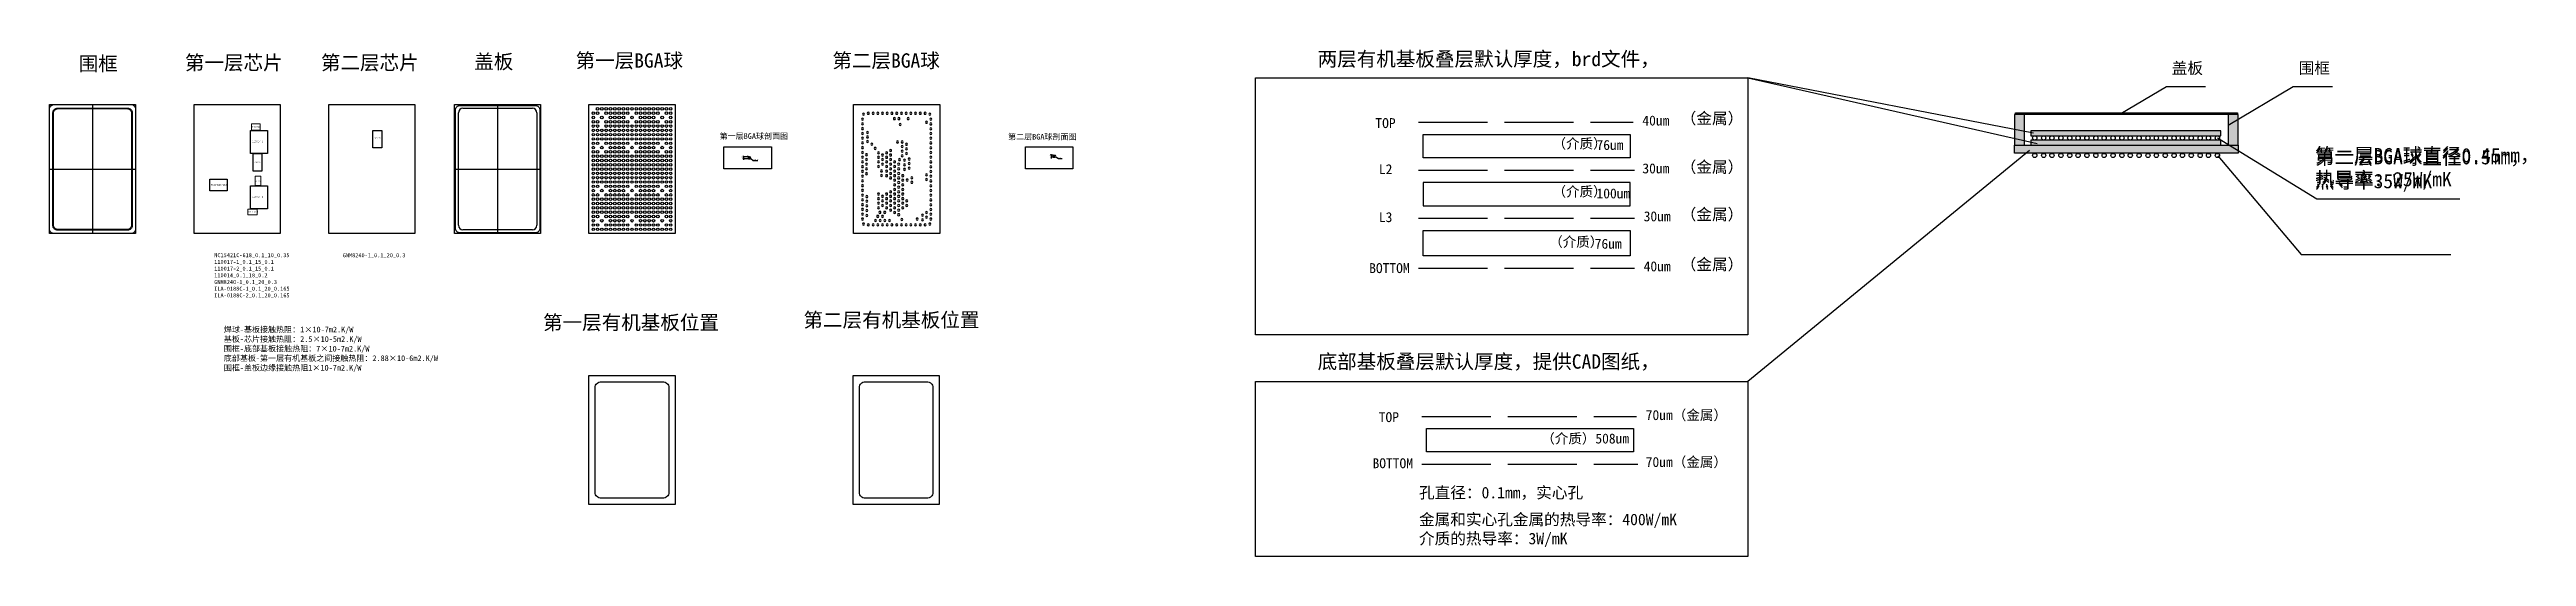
# Model space of a CAD drawing. Header units: millimetres. Extents: x -33 to 399, y -123 to -35.
import ezdxf

# ---------------------------------------------------------------- set-up
doc = ezdxf.new("R2010")
doc.units = ezdxf.units.MM
doc.linetypes.add('ACAD_ISO02W100', pattern=[15, 12, -3])
for name, color, linetype in [('ET_TOP', 2, 'Continuous'), ('text', 7, 'Continuous'), ('via', 7, 'Continuous'), ('电路片金属', 40, 'Continuous')]:
    doc.layers.add(name, color=color, linetype=linetype)
doc.layers.add('M1TXT', color=1, linetype='Continuous', true_color=0xff0000)
doc.layers.add('外形', color=7, linetype='Continuous', lineweight=50)
doc.layers.add('腔体', color=120, linetype='Continuous', lineweight=30)
doc.styles.get("Standard").update_dxf_attribs({"font": ''})
doc.styles.add('宋体0.2', font='', dxfattribs={"height": 0.2})
doc.styles.get('Standard').set_extended_font_data('SimSun')
doc.styles.get('宋体0.2').set_extended_font_data('SimSun')
doc.dimstyles.new('ztt1-1', dxfattribs={"dimtxt": 0.2, "dimasz": 0.1, "dimexe": 0.1, "dimexo": 0, "dimgap": 0.1, "dimtad": 1, "dimtoh": 1, "dimdsep": 46, "dimtxsty": '宋体0.2', "dimcen": 0.2, "dimclrd": 256, "dimclre": 256, "dimclrt": 256, "dimadec": 0, "dimazin": 0, "dimtm": 1e-09, "dimtfac": 0.714286, "dimtmove": 0, "dimatfit": 3, "dimfxl": 1, "dimtzin": 0, "dimlwd": -1, "dimlwe": -1, "dimarcsym": 0})

# ---------------------------------------------------------------- blocks, each defined once
blk = doc.blocks.new('*D25')
for p, q in [((88.73, -53.73), (88.66, -53.67)), ((88.81, -53.79), (89.16, -54.08)), ((89.64, -54.45), (89.24, -54.14)), ((90.43, -54.45), (89.64, -54.45))]:
    blk.add_line(p, q)
for points in [[(88.74, -53.72), (88.72, -53.75), (88.81, -53.79)], [(89.25, -54.12), (89.23, -54.15), (89.16, -54.08)]]:
    blk.add_solid(points)
at = {"layer": 'Defpoints', "color": 0}
for p in [(88.81, -53.79), (89.16, -54.08)]:
    blk.add_point(p, dxfattribs=at)
at = {"insert": (90.09, -54.25), "char_height": 0.2, "attachment_point": 5, "style": '宋体0.2'}
blk.add_mtext('∅0.45', dxfattribs=at)
blk = doc.blocks.new('*D26')
for p, q in [((88.99, -53.77), (87.82, -53.77)), ((88.99, -54.11), (87.82, -54.11)), ((87.92, -53.67), (87.92, -53.57)), ((87.92, -53.77), (87.92, -54.11)), ((87.92, -54.21), (87.92, -54.31))]:
    blk.add_line(p, q)
for points in [[(87.91, -53.67), (87.94, -53.67), (87.92, -53.77)], [(87.91, -54.21), (87.94, -54.21), (87.92, -54.11)]]:
    blk.add_solid(points)
at = {"layer": 'Defpoints', "color": 0}
for p in [(87.92, -54.11), (88.99, -53.77), (88.99, -54.11)]:
    blk.add_point(p, dxfattribs=at)
at = {"insert": (87.72, -53.94), "char_height": 0.2, "attachment_point": 5, "rotation": 90, "style": '宋体0.2'}
blk.add_mtext('0.34', dxfattribs=at)
blk = doc.blocks.new('*D27')
for p, q in [((141.98, -53.48), (141.53, -53.48)), ((141.98, -53.85), (141.53, -53.85)), ((141.63, -53.38), (141.63, -53.28)), ((141.63, -53.48), (141.63, -53.85)), ((141.63, -53.95), (141.63, -54.05))]:
    blk.add_line(p, q)
for points in [[(141.61, -53.38), (141.65, -53.38), (141.63, -53.48)], [(141.61, -53.95), (141.65, -53.95), (141.63, -53.85)]]:
    blk.add_solid(points)
at = {"layer": 'Defpoints', "color": 0}
for p in [(141.63, -53.85), (141.98, -53.48), (141.98, -53.85)]:
    blk.add_point(p, dxfattribs=at)
at = {"insert": (141.43, -53.66), "char_height": 0.2, "attachment_point": 5, "rotation": 90, "style": '宋体0.2'}
blk.add_mtext('0.37', dxfattribs=at)
blk = doc.blocks.new('*D28')
for p, q in [((141.85, -53.47), (141.77, -53.42)), ((141.93, -53.53), (142.35, -53.8)), ((142.9, -54.14), (142.44, -53.85)), ((143.55, -54.14), (142.9, -54.14))]:
    blk.add_line(p, q)
for points in [[(141.86, -53.46), (141.84, -53.49), (141.93, -53.53)], [(142.45, -53.84), (142.43, -53.86), (142.35, -53.8)]]:
    blk.add_solid(points)
at = {"layer": 'Defpoints', "color": 0}
for p in [(141.93, -53.53), (142.35, -53.8)]:
    blk.add_point(p, dxfattribs=at)
at = {"insert": (143.27, -53.94), "char_height": 0.2, "attachment_point": 5, "style": '宋体0.2'}
blk.add_mtext('∅0.5', dxfattribs=at)

msp = doc.modelspace()

# ---------------------------------------------------------------- hatches: boundary and pattern name
h = msp.add_hatch(color=2)
h.paths.add_polyline_path([(309.612, -51.71), (311.361, -51.71), (311.361, -46.398), (309.612, -46.398)])
h.paths.add_polyline_path([(346.879, -51.71), (348.628, -51.71), (348.628, -46.398), (346.879, -46.398)])
for color, points in [(2, [(348.484, -46.092), (309.768, -46.092), (309.768, -46.398), (348.484, -46.398)]), (0, [(309.612, -51.71), (309.612, -53.107), (348.628, -53.107), (348.628, -51.71), (346.879, -51.71)]), (3, [(312.466, -49.263), (312.466, -50.101), (345.588, -50.101), (345.588, -49.263)]), (3, [(312.466, -50.872), (312.466, -51.71), (345.588, -51.71), (345.588, -50.872)])]:
    msp.add_hatch(color=color).paths.add_polyline_path(points)

# ---------------------------------------------------------------- linework, layer by layer
for p, q in [((312.948, -49.665), (263.126, -39.993)), ((263.126, -39.993), (313.556, -51.449)), ((328.141, -46.24), (336.115, -41.528)), ((336.115, -41.528), (342.931, -41.528)), ((346.879, -48.242), (358.24, -41.528)), ((358.24, -41.528), (365.056, -41.528)), ((-25.586, -44.662), (-25.586, -67.162)), ((45.068, -44.662), (45.068, -67.162)), ((344.998, -50.481), (362.35, -61.067)), ((-33.086, -55.912), (-18.086, -55.912)), ((37.568, -55.912), (52.568, -55.912)), ((312.251, -52.69), (263.126, -92.957)), ((345.065, -53.58), (359.595, -70.806)), ((362.35, -61.067), (387.261, -61.067)), ((359.595, -70.806), (385.727, -70.806))]:
    msp.add_line(p, q)
at = {"lineweight": 30}
for p, q in [((88.841, -53.765), (89.136, -53.765)), ((88.841, -54.105), (89.136, -54.105)), ((141.976, -53.475), (142.312, -53.475)), ((141.976, -53.845), (142.312, -53.845))]:
    msp.add_line(p, q, dxfattribs=at)
at = {"color": 1, "lineweight": 0}
for p, q in [((3.786, -57.129), (2.796, -57.129)), ((2.796, -57.129), (2.796, -58.769)), ((2.796, -58.769), (3.786, -58.769)), ((3.786, -58.769), (3.786, -57.129)), ((3.143, -62.891), (1.503, -62.891)), ((1.503, -62.891), (1.503, -63.881)), ((1.503, -63.881), (3.143, -63.881)), ((3.143, -63.881), (3.143, -62.891))]:
    msp.add_line(p, q, dxfattribs=at)
for points in [[(177.24, -39.993), (263.126, -39.993), (263.126, -84.82), (177.24, -84.82)], [(309.612, -51.71), (311.361, -51.71), (311.361, -46.398), (309.612, -46.398)], [(309.768, -46.092), (348.484, -46.092), (348.484, -46.398), (309.768, -46.398)], [(346.879, -51.71), (348.628, -51.71), (348.628, -46.398), (346.879, -46.398)], [(309.612, -51.71), (348.628, -51.71), (348.628, -53.107), (309.612, -53.107)], [(312.466, -50.101), (345.588, -50.101), (345.588, -49.263), (312.466, -49.263)], [(312.466, -51.71), (345.588, -51.71), (345.588, -50.872), (312.466, -50.872)], [(84.519, -52.056), (92.804, -52.056), (92.804, -55.882), (84.519, -55.882)], [(137.123, -52.015), (145.408, -52.015), (145.408, -55.841), (137.123, -55.841)], [(177.24, -92.957), (263.126, -92.957), (263.126, -123.432), (177.24, -123.432)]]:
    msp.add_lwpolyline(points, close=True)
at = {"color": 2}
for points in [[(62.947, -92.985), (74.05, -92.985, -0.198935), (74.475, -93.16), (74.723, -93.409, -0.198926), (74.899, -93.833), (74.899, -112.436, -0.198921), (74.723, -112.86), (74.475, -113.109, -0.198921), (74.05, -113.285), (62.947, -113.285, -0.198926), (62.523, -113.109), (62.275, -112.86, -0.198935), (62.099, -112.436), (62.099, -93.833, -0.198935), (62.275, -93.409), (62.523, -93.16, -0.19894)], [(109.009, -92.985), (120.112, -92.985, -0.198935), (120.536, -93.16), (120.784, -93.409, -0.198926), (120.96, -93.833), (120.96, -112.436, -0.198921), (120.784, -112.86), (120.536, -113.109, -0.198921), (120.112, -113.285), (109.009, -113.285, -0.198926), (108.584, -113.109), (108.336, -112.86, -0.198935), (108.16, -112.436), (108.16, -93.833, -0.198935), (108.336, -93.409), (108.584, -93.16, -0.19894)]]:
    msp.add_lwpolyline(points, format="xyb", close=True, dxfattribs=at)
for centre in [(61.749, -46.162), (61.749, -46.162), (61.749, -46.912), (61.749, -46.912), (61.749, -47.662), (62.499, -45.412), (62.499, -45.412), (62.499, -46.162), (62.499, -46.162), (62.499, -47.662), (63.249, -45.412), (63.249, -46.912), (63.999, -45.412), (63.999, -45.412), (63.999, -46.162), (63.999, -46.162), (63.999, -47.662), (64.749, -45.412), (64.749, -45.412), (64.749, -46.162), (64.749, -46.162), (64.749, -46.912), (64.749, -46.912), (64.749, -47.662), (65.499, -45.412), (65.499, -45.412), (65.499, -46.162), (65.499, -46.162), (65.499, -46.912), (65.499, -46.912), (65.499, -47.662), (66.249, -45.412), (66.249, -45.412), (66.249, -46.162), (66.249, -46.162), (66.249, -46.912), (66.249, -46.912), (66.249, -47.662), (66.999, -45.412), (66.999, -45.412), (66.999, -46.162), (66.999, -46.162), (66.999, -46.912), (66.999, -46.912), (66.999, -47.662), (67.749, -45.412), (67.749, -45.412), (67.749, -46.162), (67.749, -46.162), (67.749, -47.662), (68.499, -45.412), (68.499, -46.912), (69.249, -45.412), (69.249, -46.162), (69.249, -47.662), (69.999, -45.412), (69.999, -46.162), (69.999, -46.912), (69.999, -46.912), (69.999, -47.662), (70.749, -45.412), (70.749, -46.162), (70.749, -46.912), (70.749, -46.912), (70.749, -47.662), (71.499, -45.412), (71.499, -46.162), (71.499, -46.912), (71.499, -46.912), (71.499, -47.662), (72.249, -45.412), (72.249, -46.162), (72.249, -46.162), (72.249, -46.912), (72.249, -46.912), (72.249, -47.662), (72.999, -45.412), (72.999, -46.162), (72.999, -46.162), (72.999, -47.662), (73.749, -45.412), (73.749, -46.912), (74.499, -45.412), (74.499, -46.162), (74.499, -46.162), (74.499, -47.662), (75.249, -45.412), (75.249, -46.162), (75.249, -46.162), (75.249, -46.912), (75.249, -46.912), (75.249, -47.662), (61.749, -48.412), (61.749, -49.162), (61.749, -49.912), (61.749, -50.662), (61.749, -51.412), (62.499, -48.412), (62.499, -49.162), (62.499, -49.912), (62.499, -50.662), (62.499, -51.412), (63.249, -49.162), (63.249, -49.912), (63.249, -50.662), (63.999, -48.412), (63.999, -49.162), (63.999, -49.912), (63.999, -50.662), (63.999, -51.412), (64.749, -48.412), (64.749, -49.162), (64.749, -49.912), (64.749, -50.662), (64.749, -51.412), (65.499, -48.412), (65.499, -49.162), (65.499, -49.912), (65.499, -50.662), (65.499, -51.412), (66.249, -48.412), (66.249, -49.162), (66.249, -49.912), (66.249, -50.662), (66.249, -51.412), (66.999, -48.412), (66.999, -49.162), (66.999, -49.912), (66.999, -50.662), (66.999, -51.412), (67.749, -48.412), (67.749, -49.162), (67.749, -49.912), (67.749, -50.662), (67.749, -51.412), (68.499, -48.412), (68.499, -49.162), (68.499, -49.912), (68.499, -50.662), (69.249, -48.412), (69.249, -49.162), (69.249, -49.912), (69.249, -50.662), (69.249, -51.412), (69.999, -48.412), (69.999, -49.162), (69.999, -49.912), (69.999, -50.662), (69.999, -51.412), (70.749, -48.412), (70.749, -49.162), (70.749, -49.912), (70.749, -50.662), (70.749, -51.412), (71.499, -48.412), (71.499, -49.162), (71.499, -49.912), (71.499, -50.662), (71.499, -51.412), (72.249, -48.412), (72.249, -49.162), (72.249, -49.912), (72.249, -50.662), (72.249, -51.412), (72.999, -48.412), (72.999, -49.162), (72.999, -49.912), (72.999, -50.662), (72.999, -51.412), (73.749, -48.412), (73.749, -49.162), (73.749, -49.912), (73.749, -50.662), (74.499, -48.412), (74.499, -49.162), (74.499, -49.912), (74.499, -50.662), (74.499, -51.412), (75.249, -48.412), (75.249, -49.162), (75.249, -49.912), (75.249, -50.662), (75.249, -51.412), (61.749, -52.162), (61.749, -52.912), (61.749, -53.662), (61.749, -54.412), (61.749, -55.162), (61.749, -55.912), (62.499, -52.912), (62.499, -53.662), (62.499, -54.412), (62.499, -55.162), (62.499, -55.912), (63.249, -52.162), (63.249, -53.662), (63.249, -54.412), (63.249, -55.162), (63.249, -55.912), (63.999, -52.912), (63.999, -53.662), (63.999, -54.412), (63.999, -55.162), (63.999, -55.912), (64.749, -52.162), (64.749, -52.912), (64.749, -53.662), (64.749, -54.412), (64.749, -55.162), (64.749, -55.912), (65.499, -52.162), (65.499, -52.912), (65.499, -53.662), (65.499, -54.412), (65.499, -55.162), (65.499, -55.912), (66.249, -52.162), (66.249, -52.912), (66.249, -53.662), (66.249, -54.412), (66.249, -55.162), (66.249, -55.912), (66.999, -52.162), (66.999, -52.912), (66.999, -53.662), (66.999, -54.412), (66.999, -55.162), (66.999, -55.912), (67.749, -52.912), (67.749, -53.662), (67.749, -54.412), (67.749, -55.162), (67.749, -55.912), (68.499, -52.162), (68.499, -53.662), (68.499, -54.412), (68.499, -55.162), (68.499, -55.912), (69.249, -52.912), (69.249, -53.662), (69.249, -54.412), (69.249, -55.162), (69.249, -55.912), (69.999, -52.162), (69.999, -52.912), (69.999, -53.662), (69.999, -54.412), (69.999, -55.162), (69.999, -55.912), (70.749, -52.162), (70.749, -52.912), (70.749, -53.662), (70.749, -54.412), (70.749, -55.162), (70.749, -55.912), (71.499, -52.162), (71.499, -52.912), (71.499, -53.662), (71.499, -54.412), (71.499, -55.162), (71.499, -55.912), (72.249, -52.162), (72.249, -52.912), (72.249, -53.662), (72.249, -54.412), (72.249, -55.162), (72.249, -55.912), (72.999, -52.912), (72.999, -53.662), (72.999, -54.412), (72.999, -55.162), (72.999, -55.912), (73.749, -52.162), (73.749, -53.662), (73.749, -54.412), (73.749, -55.162), (73.749, -55.912), (74.499, -52.912), (74.499, -53.662), (74.499, -54.412), (74.499, -55.162), (74.499, -55.912), (75.249, -52.162), (75.249, -52.912), (75.249, -53.662), (75.249, -54.412), (75.249, -55.162), (75.249, -55.912), (61.749, -56.662), (61.749, -57.412), (61.749, -58.162), (61.749, -58.162), (61.749, -58.912), (61.749, -58.912), (61.749, -59.662), (61.749, -59.662), (61.749, -60.412), (62.499, -56.662), (62.499, -57.412), (62.499, -58.162), (62.499, -58.162), (62.499, -58.912), (62.499, -58.912), (62.499, -60.412), (63.249, -56.662), (63.249, -57.412), (63.249, -58.162), (63.249, -58.162), (63.249, -59.662), (63.249, -59.662), (63.999, -56.662), (63.999, -57.412), (63.999, -58.162), (63.999, -58.162), (63.999, -58.912), (63.999, -58.912), (63.999, -60.412), (64.749, -56.662), (64.749, -57.412), (64.749, -58.162), (64.749, -58.162), (64.749, -58.912), (64.749, -58.912), (64.749, -59.662), (64.749, -59.662), (64.749, -60.412), (65.499, -56.662), (65.499, -57.412), (65.499, -58.162), (65.499, -58.162), (65.499, -58.912), (65.499, -58.912), (65.499, -59.662), (65.499, -59.662), (65.499, -60.412), (66.249, -56.662), (66.249, -57.412), (66.249, -58.162), (66.249, -58.162), (66.249, -58.912), (66.249, -58.912), (66.249, -59.662), (66.249, -59.662), (66.249, -60.412), (66.999, -56.662), (66.999, -57.412), (66.999, -58.162), (66.999, -58.162), (66.999, -58.912), (66.999, -58.912), (66.999, -59.662), (66.999, -59.662), (66.999, -60.412), (67.749, -56.662), (67.749, -57.412), (67.749, -58.162), (67.749, -58.162), (67.749, -58.912), (67.749, -58.912), (67.749, -60.412), (68.499, -56.662), (68.499, -57.412), (68.499, -58.162), (68.499, -59.662), (69.249, -56.662), (69.249, -57.412), (69.249, -58.162), (69.249, -58.912), (69.249, -60.412), (69.999, -56.662), (69.999, -57.412), (69.999, -58.162), (69.999, -58.912), (69.999, -59.662), (69.999, -59.662), (69.999, -60.412), (70.749, -56.662), (70.749, -57.412), (70.749, -58.162), (70.749, -58.912), (70.749, -59.662), (70.749, -59.662), (70.749, -60.412), (71.499, -56.662), (71.499, -57.412), (71.499, -58.162), (71.499, -58.912), (71.499, -59.662), (71.499, -59.662), (71.499, -60.412), (72.249, -56.662), (72.249, -57.412), (72.249, -58.162), (72.249, -58.912), (72.249, -58.912), (72.249, -59.662), (72.249, -59.662), (72.249, -60.412), (72.999, -56.662), (72.999, -57.412), (72.999, -58.162), (72.999, -58.912), (72.999, -58.912), (72.999, -60.412), (73.749, -56.662), (73.749, -57.412), (73.749, -58.162), (73.749, -59.662), (74.499, -56.662), (74.499, -57.412), (74.499, -58.162), (74.499, -58.912), (74.499, -58.912), (74.499, -60.412), (75.249, -56.662), (75.249, -57.412), (75.249, -58.162), (75.249, -58.912), (75.249, -58.912), (75.249, -59.662), (75.249, -59.662), (75.249, -60.412), (61.749, -61.162), (61.749, -61.912), (61.749, -62.662), (61.749, -63.412), (61.749, -64.162), (61.749, -64.912), (62.499, -61.162), (62.499, -61.912), (62.499, -62.662), (62.499, -63.412), (62.499, -64.162), (63.249, -61.162), (63.249, -61.912), (63.249, -62.662), (63.249, -63.412), (63.249, -64.912), (63.999, -61.162), (63.999, -61.912), (63.999, -62.662), (63.999, -63.412), (63.999, -64.162), (64.749, -61.162), (64.749, -61.912), (64.749, -62.662), (64.749, -63.412), (64.749, -64.162), (64.749, -64.912), (65.499, -61.162), (65.499, -61.912), (65.499, -62.662), (65.499, -63.412), (65.499, -64.162), (65.499, -64.912), (66.249, -61.162), (66.249, -61.912), (66.249, -62.662), (66.249, -63.412), (66.249, -64.162), (66.249, -64.912), (66.999, -61.162), (66.999, -61.912), (66.999, -62.662), (66.999, -63.412), (66.999, -64.162), (66.999, -64.912), (67.749, -61.162), (67.749, -61.912), (67.749, -62.662), (67.749, -63.412), (67.749, -64.162), (68.499, -61.162), (68.499, -61.912), (68.499, -62.662), (68.499, -63.412), (68.499, -64.912), (69.249, -61.162), (69.249, -61.912), (69.249, -62.662), (69.249, -63.412), (69.249, -64.162), (69.999, -61.162), (69.999, -61.912), (69.999, -62.662), (69.999, -63.412), (69.999, -64.162), (69.999, -64.912), (70.749, -61.162), (70.749, -61.912), (70.749, -62.662), (70.749, -63.412), (70.749, -64.162), (70.749, -64.912), (71.499, -61.162), (71.499, -61.912), (71.499, -62.662), (71.499, -63.412), (71.499, -64.162), (71.499, -64.912), (72.249, -61.162), (72.249, -61.912), (72.249, -62.662), (72.249, -63.412), (72.249, -64.162), (72.249, -64.912), (72.999, -61.162), (72.999, -61.912), (72.999, -62.662), (72.999, -63.412), (72.999, -64.162), (73.749, -61.162), (73.749, -61.912), (73.749, -62.662), (73.749, -63.412), (73.749, -64.912), (74.499, -61.162), (74.499, -61.912), (74.499, -62.662), (74.499, -63.412), (74.499, -64.162), (75.249, -61.162), (75.249, -61.912), (75.249, -62.662), (75.249, -63.412), (75.249, -64.162), (75.249, -64.912), (61.749, -65.662), (61.749, -66.412), (62.499, -65.662), (62.499, -66.412), (63.249, -66.412), (63.999, -65.662), (63.999, -66.412), (64.749, -65.662), (64.749, -66.412), (65.499, -65.662), (65.499, -66.412), (66.249, -65.662), (66.249, -66.412), (66.999, -65.662), (66.999, -66.412), (67.749, -65.662), (67.749, -66.412), (68.499, -66.412), (69.249, -65.662), (69.249, -66.412), (69.999, -65.662), (69.999, -66.412), (70.749, -65.662), (70.749, -66.412), (71.499, -65.662), (71.499, -66.412), (72.249, -65.662), (72.249, -66.412), (72.999, -65.662), (72.999, -66.412), (73.749, -66.412), (74.499, -65.662), (74.499, -66.412), (75.249, -65.662), (75.249, -66.412)]:
    msp.add_circle(centre, 0.225, dxfattribs=at)
for centre in [(313.151, -50.481), (314.702, -50.481), (316.15, -50.481), (317.701, -50.481), (317.701, -50.481), (319.251, -50.481), (320.7, -50.481), (322.25, -50.481), (322.25, -50.481), (323.801, -50.481), (325.249, -50.481), (326.8, -50.481), (326.8, -50.481), (328.35, -50.481), (329.799, -50.481), (331.349, -50.481), (331.349, -50.481), (332.9, -50.481), (334.348, -50.481), (335.899, -50.481), (335.899, -50.481), (337.449, -50.481), (338.898, -50.481), (340.448, -50.481), (340.448, -50.481), (341.998, -50.481), (343.447, -50.481), (344.998, -50.481), (313.151, -53.537), (314.702, -53.537), (316.15, -53.537), (317.701, -53.537), (317.701, -53.537), (319.251, -53.537), (320.7, -53.537), (322.25, -53.537), (322.25, -53.537), (323.801, -53.537), (325.249, -53.537), (326.8, -53.537), (326.8, -53.537), (328.35, -53.537), (329.799, -53.537), (331.349, -53.537), (331.349, -53.537), (332.9, -53.537), (334.348, -53.537), (335.899, -53.537), (335.899, -53.537), (337.449, -53.537), (338.898, -53.537), (340.448, -53.537), (340.448, -53.537), (341.998, -53.537), (343.447, -53.537), (344.998, -53.537)]:
    msp.add_circle(centre, 0.373)
at = {"lineweight": 30}
for centre, radius, start, end in [((88.989, -53.935), 0.225, 130.92606, 229.07394), ((88.989, -53.935), 0.225, 310.92606, 49.07394), ((142.144, -53.66), 0.25, 132.26858, 227.73142), ((142.144, -53.66), 0.25, 312.26858, 47.73142)]:
    msp.add_arc(centre, radius, start, end, dxfattribs=at)
at = {"layer": 'ET_TOP', "color": 2}
for points in [[(108.689, -47.39, 1), (108.689, -47.04, 1)], [(108.883, -46.516, 1), (108.883, -46.166, 1)], [(109.715, -46.362, 1), (109.715, -46.012, 1)], [(110.549, -46.362, 1), (110.549, -46.012, 1)], [(111.372, -46.362, 1), (111.372, -46.012, 1)], [(112.195, -46.362, 1), (112.195, -46.012, 1)], [(113.018, -46.362, 1), (113.018, -46.012, 1)], [(113.841, -46.362, 1), (113.841, -46.012, 1)], [(114.258, -47.287, 1), (114.258, -46.937, 1)], [(114.664, -46.362, 1), (114.664, -46.012, 1)], [(115.058, -47.287, 1), (115.058, -46.937, 1)], [(115.487, -46.362, 1), (115.487, -46.012, 1)], [(116.31, -46.362, 1), (116.31, -46.012, 1)], [(116.658, -47.287, 1), (116.658, -46.937, 1)], [(117.133, -46.362, 1), (117.133, -46.012, 1)], [(117.956, -46.362, 1), (117.956, -46.012, 1)], [(118.779, -46.362, 1), (118.779, -46.012, 1)], [(119.602, -46.362, 1), (119.602, -46.012, 1)], [(120.433, -46.516, 1), (120.433, -46.166, 1)], [(120.628, -47.39, 1), (120.628, -47.04, 1)], [(108.689, -48.21, 1), (108.689, -47.86, 1)], [(108.689, -49.03, 1), (108.689, -48.68, 1)], [(108.689, -49.858, 1), (108.689, -49.508, 1)], [(108.689, -50.686, 1), (108.689, -50.336, 1)], [(108.689, -51.514, 1), (108.689, -51.164, 1)], [(109.552, -49.687, 1), (109.552, -49.337, 1)], [(109.552, -50.487, 1), (109.552, -50.137, 1)], [(109.552, -51.287, 1), (109.552, -50.937, 1)], [(110.333, -51.727, 1), (110.333, -51.377, 1)], [(114.815, -51.361, 1), (114.815, -51.011, 1)], [(115.289, -48.315, 1), (115.289, -47.965, 1)], [(115.615, -51.361, 1), (115.615, -51.011, 1)], [(115.615, -52.161, 1), (115.615, -51.811, 1)], [(116.365, -51.761, 1), (116.365, -51.411, 1)], [(119.849, -47.926, 1), (119.849, -47.576, 1)], [(120.628, -48.218, 1), (120.628, -47.868, 1)], [(120.628, -49.046, 1), (120.628, -48.696, 1)], [(120.628, -49.874, 1), (120.628, -49.524, 1)], [(120.628, -50.702, 1), (120.628, -50.352, 1)], [(120.628, -51.53, 1), (120.628, -51.18, 1)], [(108.689, -52.342, 1), (108.689, -51.992, 1)], [(108.689, -53.17, 1), (108.689, -52.82, 1)], [(108.689, -53.998, 1), (108.689, -53.648, 1)], [(108.689, -54.826, 1), (108.689, -54.476, 1)], [(108.689, -55.654, 1), (108.689, -55.304, 1)], [(108.689, -56.482, 1), (108.689, -56.132, 1)], [(109.389, -53.57, 1), (109.389, -53.22, 1)], [(109.389, -54.398, 1), (109.389, -54.048, 1)], [(109.389, -55.226, 1), (109.389, -54.876, 1)], [(109.389, -56.054, 1), (109.389, -55.704, 1)], [(110.904, -52.469, 1), (110.904, -52.119, 1)], [(111.507, -53.233, 1), (111.507, -52.883, 1)], [(111.507, -54.033, 1), (111.507, -53.683, 1)], [(111.507, -54.833, 1), (111.507, -54.483, 1)], [(111.507, -55.633, 1), (111.507, -55.283, 1)], [(112.03, -56.414, 1), (112.03, -56.064, 1)], [(112.207, -53.633, 1), (112.207, -53.283, 1)], [(112.207, -54.433, 1), (112.207, -54.083, 1)], [(112.207, -55.233, 1), (112.207, -54.883, 1)], [(112.907, -53.233, 1), (112.907, -52.883, 1)], [(112.907, -54.033, 1), (112.907, -53.683, 1)], [(112.907, -54.833, 1), (112.907, -54.483, 1)], [(112.907, -55.633, 1), (112.907, -55.283, 1)], [(112.907, -56.433, 1), (112.907, -56.083, 1)], [(113.607, -52.833, 1), (113.607, -52.483, 1)], [(113.607, -53.633, 1), (113.607, -53.283, 1)], [(113.607, -54.433, 1), (113.607, -54.083, 1)], [(113.607, -55.233, 1), (113.607, -54.883, 1)], [(113.607, -56.033, 1), (113.607, -55.683, 1)], [(114.307, -54.833, 1), (114.307, -54.483, 1)], [(114.307, -55.633, 1), (114.307, -55.283, 1)], [(114.307, -56.433, 1), (114.307, -56.083, 1)], [(115.007, -55.233, 1), (115.007, -54.883, 1)], [(115.007, -56.033, 1), (115.007, -55.683, 1)], [(115.157, -54.44, 1), (115.157, -54.09, 1)], [(115.615, -52.961, 1), (115.615, -52.611, 1)], [(115.615, -53.761, 1), (115.615, -53.411, 1)], [(116.026, -54.529, 1), (116.026, -54.179, 1)], [(116.026, -55.329, 1), (116.026, -54.979, 1)], [(116.026, -56.129, 1), (116.026, -55.779, 1)], [(116.365, -52.561, 1), (116.365, -52.211, 1)], [(116.365, -53.361, 1), (116.365, -53.011, 1)], [(116.826, -54.329, 1), (116.826, -53.979, 1)], [(116.826, -55.129, 1), (116.826, -54.779, 1)], [(116.826, -55.929, 1), (116.826, -55.579, 1)], [(120.628, -52.358, 1), (120.628, -52.008, 1)], [(120.628, -53.186, 1), (120.628, -52.836, 1)], [(120.628, -54.014, 1), (120.628, -53.664, 1)], [(120.628, -54.842, 1), (120.628, -54.492, 1)], [(120.628, -55.67, 1), (120.628, -55.32, 1)], [(120.628, -56.498, 1), (120.628, -56.148, 1)], [(108.689, -57.31, 1), (108.689, -56.96, 1)], [(108.689, -58.138, 1), (108.689, -57.788, 1)], [(108.689, -58.966, 1), (108.689, -58.616, 1)], [(108.689, -59.794, 1), (108.689, -59.444, 1)], [(108.689, -60.622, 1), (108.689, -60.272, 1)], [(109.389, -56.882, 1), (109.389, -56.532, 1)], [(111.507, -60.433, 1), (111.507, -60.083, 1)], [(112.03, -57.214, 1), (112.03, -56.864, 1)], [(112.907, -57.233, 1), (112.907, -56.883, 1)], [(112.907, -60.433, 1), (112.907, -60.083, 1)], [(113.607, -56.833, 1), (113.607, -56.483, 1)], [(113.607, -57.633, 1), (113.607, -57.283, 1)], [(113.607, -60.033, 1), (113.607, -59.683, 1)], [(114.307, -57.233, 1), (114.307, -56.883, 1)], [(114.307, -58.033, 1), (114.307, -57.683, 1)], [(114.307, -58.833, 1), (114.307, -58.483, 1)], [(114.307, -59.633, 1), (114.307, -59.283, 1)], [(114.307, -60.433, 1), (114.307, -60.083, 1)], [(115.007, -56.833, 1), (115.007, -56.483, 1)], [(115.007, -57.633, 1), (115.007, -57.283, 1)], [(115.007, -58.433, 1), (115.007, -58.083, 1)], [(115.007, -59.233, 1), (115.007, -58.883, 1)], [(115.007, -60.033, 1), (115.007, -59.683, 1)], [(115.707, -57.233, 1), (115.707, -56.883, 1)], [(115.707, -58.033, 1), (115.707, -57.683, 1)], [(115.707, -58.833, 1), (115.707, -58.483, 1)], [(115.707, -59.633, 1), (115.707, -59.283, 1)], [(115.707, -60.433, 1), (115.707, -60.083, 1)], [(116.503, -57.99, 1), (116.503, -57.64, 1)], [(117.303, -57.59, 1), (117.303, -57.24, 1)], [(117.303, -58.39, 1), (117.303, -58.04, 1)], [(119.858, -57.085, 1), (119.858, -56.735, 1)], [(119.858, -57.885, 1), (119.858, -57.535, 1)], [(120.628, -57.326, 1), (120.628, -56.976, 1)], [(120.628, -58.154, 1), (120.628, -57.804, 1)], [(120.628, -58.982, 1), (120.628, -58.632, 1)], [(120.628, -59.81, 1), (120.628, -59.46, 1)], [(120.628, -60.638, 1), (120.628, -60.288, 1)], [(108.689, -61.45, 1), (108.689, -61.1, 1)], [(108.689, -62.278, 1), (108.689, -61.928, 1)], [(108.689, -63.106, 1), (108.689, -62.756, 1)], [(108.689, -63.934, 1), (108.689, -63.584, 1)], [(108.689, -64.785, 1), (108.689, -64.435, 1)], [(109.458, -60.887, 1), (109.458, -60.537, 1)], [(109.458, -61.687, 1), (109.458, -61.337, 1)], [(109.458, -62.487, 1), (109.458, -62.137, 1)], [(109.458, -63.318, 1), (109.458, -62.968, 1)], [(109.458, -64.159, 1), (109.458, -63.809, 1)], [(110.949, -65.041, 1), (110.949, -64.691, 1)], [(111.349, -64.323, 1), (111.349, -63.973, 1)], [(111.507, -61.233, 1), (111.507, -60.883, 1)], [(111.507, -62.033, 1), (111.507, -61.683, 1)], [(111.507, -62.833, 1), (111.507, -62.483, 1)], [(111.749, -63.623, 1), (111.749, -63.273, 1)], [(111.772, -65.041, 1), (111.772, -64.691, 1)], [(112.172, -64.323, 1), (112.172, -63.973, 1)], [(112.207, -60.833, 1), (112.207, -60.483, 1)], [(112.207, -61.633, 1), (112.207, -61.283, 1)], [(112.207, -62.433, 1), (112.207, -62.083, 1)], [(112.572, -63.623, 1), (112.572, -63.273, 1)], [(112.595, -65.041, 1), (112.595, -64.691, 1)], [(112.907, -61.233, 1), (112.907, -60.883, 1)], [(112.907, -62.033, 1), (112.907, -61.683, 1)], [(112.907, -62.833, 1), (112.907, -62.483, 1)], [(113.418, -65.041, 1), (113.418, -64.691, 1)], [(113.607, -60.833, 1), (113.607, -60.483, 1)], [(113.607, -61.633, 1), (113.607, -61.283, 1)], [(113.607, -62.433, 1), (113.607, -62.083, 1)], [(113.607, -63.233, 1), (113.607, -62.883, 1)], [(114.307, -61.233, 1), (114.307, -60.883, 1)], [(114.307, -62.033, 1), (114.307, -61.683, 1)], [(114.307, -62.833, 1), (114.307, -62.483, 1)], [(114.307, -63.633, 1), (114.307, -63.283, 1)], [(115.007, -60.833, 1), (115.007, -60.483, 1)], [(115.007, -61.633, 1), (115.007, -61.283, 1)], [(115.007, -62.433, 1), (115.007, -62.083, 1)], [(115.007, -63.233, 1), (115.007, -62.883, 1)], [(115.007, -64.033, 1), (115.007, -63.683, 1)], [(115.579, -64.879, 1), (115.579, -64.529, 1)], [(115.707, -61.233, 1), (115.707, -60.883, 1)], [(115.707, -62.033, 1), (115.707, -61.683, 1)], [(115.707, -62.833, 1), (115.707, -62.483, 1)], [(116.407, -61.633, 1), (116.407, -61.283, 1)], [(116.407, -62.433, 1), (116.407, -62.083, 1)], [(118.228, -64.785, 1), (118.228, -64.435, 1)], [(119.148, -64.098, 1), (119.148, -63.748, 1)], [(119.148, -64.933, 1), (119.148, -64.583, 1)], [(119.876, -63.631, 1), (119.876, -63.281, 1)], [(119.876, -64.466, 1), (119.876, -64.116, 1)], [(120.628, -61.466, 1), (120.628, -61.116, 1)], [(120.628, -62.294, 1), (120.628, -61.944, 1)], [(120.628, -63.122, 1), (120.628, -62.772, 1)], [(120.628, -63.95, 1), (120.628, -63.6, 1)], [(120.628, -64.785, 1), (120.628, -64.435, 1)], [(108.883, -65.659, 1), (108.883, -65.309, 1)], [(109.715, -65.812, 1), (109.715, -65.462, 1)], [(110.549, -65.812, 1), (110.549, -65.462, 1)], [(111.372, -65.812, 1), (111.372, -65.462, 1)], [(112.195, -65.812, 1), (112.195, -65.462, 1)], [(113.018, -65.812, 1), (113.018, -65.462, 1)], [(113.841, -65.812, 1), (113.841, -65.462, 1)], [(114.664, -65.812, 1), (114.664, -65.462, 1)], [(115.487, -65.812, 1), (115.487, -65.462, 1)], [(116.31, -65.812, 1), (116.31, -65.462, 1)], [(117.133, -65.812, 1), (117.133, -65.462, 1)], [(117.956, -65.812, 1), (117.956, -65.462, 1)], [(118.779, -65.812, 1), (118.779, -65.462, 1)], [(119.602, -65.812, 1), (119.602, -65.462, 1)], [(120.433, -65.659, 1), (120.433, -65.309, 1)]]:
    msp.add_lwpolyline(points, format="xyb", close=True, dxfattribs=at)
at = {"layer": 'M1TXT', "color": 1}
for p, q in [((1.943, -49.183), (4.943, -49.183)), ((1.943, -53.183), (1.943, -49.183)), ((4.943, -49.183), (4.943, -53.183)), ((4.943, -53.183), (1.943, -53.183)), ((1.943, -58.818), (4.943, -58.818)), ((1.943, -62.818), (1.943, -58.818)), ((4.943, -58.818), (4.943, -62.818)), ((4.943, -62.818), (1.943, -62.818))]:
    msp.add_line(p, q, dxfattribs=at)
at = {"layer": 'text', "color": 0, "linetype": 'ACAD_ISO02W100'}
for p, q in [((205.674, -47.753), (243.118, -47.753)), ((205.674, -47.753), (243.118, -47.753)), ((205.674, -56.095), (243.343, -56.095)), ((205.674, -56.095), (243.343, -56.095)), ((205.674, -64.451), (243.343, -64.451)), ((205.674, -64.451), (243.343, -64.451)), ((205.674, -73.17), (243.343, -73.17)), ((205.674, -73.17), (243.343, -73.17)), ((206.258, -99.013), (243.702, -99.013)), ((206.258, -99.013), (243.702, -99.013)), ((206.258, -107.354), (243.928, -107.354)), ((206.258, -107.354), (243.928, -107.354))]:
    msp.add_line(p, q, dxfattribs=at)
at = {"layer": 'text', "color": 0}
for points in [[(206.455, -49.894), (242.558, -49.894), (242.568, -53.933), (206.455, -53.938)], [(206.455, -49.894), (242.558, -49.894), (242.568, -53.933), (206.455, -53.938)], [(206.455, -62.295), (242.558, -62.295), (242.568, -58.257), (206.455, -58.251)], [(206.455, -62.295), (242.558, -62.295), (242.568, -58.257), (206.455, -58.251)], [(206.455, -66.593), (242.558, -66.593), (242.568, -71.008), (206.455, -71.014)], [(206.455, -66.593), (242.558, -66.593), (242.568, -71.008), (206.455, -71.014)], [(207.039, -101.154), (243.142, -101.154), (243.152, -105.192), (207.039, -105.198)], [(207.039, -101.154), (243.142, -101.154), (243.152, -105.192), (207.039, -105.198)]]:
    msp.add_lwpolyline(points, close=True, dxfattribs=at)
at = {"layer": 'via', "color": 1}
for p, q in [((2.411, -56.26), (2.411, -53.21)), ((2.411, -53.21), (3.961, -53.21)), ((3.961, -53.21), (3.961, -56.26)), ((3.961, -56.26), (2.411, -56.26))]:
    msp.add_line(p, q, dxfattribs=at)
at = {"layer": 'via', "color": 1, "lineweight": 30}
for p, q in [((-5.131, -59.708), (-5.131, -57.658)), ((-5.131, -57.658), (-2.081, -57.658)), ((-2.081, -59.708), (-5.131, -59.708)), ((-2.081, -57.658), (-2.081, -59.708))]:
    msp.add_line(p, q, dxfattribs=at)
at = {"layer": 'via', "color": 1}
msp.add_lwpolyline([(24.874, -49.167), (24.874, -52.217), (23.324, -52.217), (23.324, -49.167)], close=True, dxfattribs=at)
at = {"layer": '外形', "color": 1, "lineweight": 0}
for p, q in [((3.663, -48.029), (2.163, -48.029)), ((2.163, -48.029), (2.163, -49.129)), ((2.163, -49.129), (3.663, -49.129)), ((3.663, -49.129), (3.663, -48.029))]:
    msp.add_line(p, q, dxfattribs=at)
at = {"layer": '电路片金属', "color": 2}
msp.add_circle((63.249, -59.662), 0.225, dxfattribs=at)
at = {"layer": '腔体', "color": 5}
for p, q in [((38.218, -65.712), (38.218, -46.112)), ((39.018, -45.312), (51.118, -45.312)), ((51.918, -46.112), (51.918, -65.712)), ((51.118, -66.512), (39.018, -66.512))]:
    msp.add_line(p, q, dxfattribs=at)
at = {"layer": '腔体', "color": 7}
for points in [[(-33.086, -67.162), (-33.086, -44.662), (-18.086, -44.662), (-18.086, -67.162)], [(-7.839, -67.162), (-7.839, -44.662), (7.161, -44.662), (7.161, -67.162)], [(15.648, -67.162), (15.648, -44.662), (30.648, -44.662), (30.648, -67.162)], [(37.568, -67.162), (37.568, -44.662), (52.568, -44.662), (52.568, -67.162)], [(60.999, -67.162), (60.999, -44.662), (75.999, -44.662), (75.999, -67.162)], [(107.158, -67.162), (107.158, -44.662), (122.158, -44.662), (122.158, -67.162)], [(60.999, -114.385), (60.999, -91.885), (75.999, -91.885), (75.999, -114.385)], [(107.06, -114.385), (107.06, -91.885), (122.06, -91.885), (122.06, -114.385)]]:
    msp.add_lwpolyline(points, close=True, dxfattribs=at)
at = {"layer": '腔体', "color": 3}
for points in [[(-18.886, -67.162), (-32.286, -67.162, -0.4142136), (-33.086, -66.362), (-33.086, -45.462, -0.4142136), (-32.286, -44.662), (-18.886, -44.662, -0.4142136), (-18.086, -45.462), (-18.086, -66.362, -0.4142136)], [(-19.486, -66.562), (-31.686, -66.562, -0.4142136), (-32.486, -65.762), (-32.486, -46.062, -0.4142136), (-31.686, -45.262), (-19.486, -45.262, -0.4142136), (-18.686, -46.062), (-18.686, -65.762, -0.4142136)], [(-19.586, -66.462), (-31.586, -66.462, -0.4142136), (-32.386, -65.662), (-32.386, -46.162, -0.4142136), (-31.586, -45.362), (-19.586, -45.362, -0.4142136), (-18.786, -46.162), (-18.786, -65.662, -0.4142136)]]:
    msp.add_lwpolyline(points, format="xyb", close=True, dxfattribs=at)
at = {"layer": '腔体', "color": 5}
msp.add_lwpolyline([(51.618, -67.012), (38.518, -67.012, -0.4142136), (37.718, -66.212), (37.718, -45.612, -0.4142136), (38.518, -44.812), (51.618, -44.812, -0.4142136), (52.418, -45.612), (52.418, -66.212, -0.4142136)], format="xyb", close=True, dxfattribs=at)
for centre, start, end in [((39.018, -46.112), 90, 180), ((51.118, -46.112), 0, 90), ((39.018, -65.712), 180, 270), ((51.118, -65.712), 270, 0)]:
    msp.add_arc(centre, 0.8, start, end, dxfattribs=at)

# ---------------------------------------------------------------- texts
at = {"attachment_point": 1}
for s, width, insert, char_height in [('围框', 9.08678, (-28.013, -36.29), 2.5), ('第一层芯片', 22.25643, (-9.481, -36.1), 2.5), ('第二层芯片', 22.25643, (14.245, -36.1), 2.5), ('盖板', 9.08678, (40.984, -35.925), 2.5), ('第一层BGA球', 21.60485, (58.657, -35.727), 2.5), ('第二层BGA球', 21.60485, (103.441, -35.727), 2.5), ('两层有机基板叠层默认厚度，brd文件，', 68.21417, (188.075, -35.46), 2.5), ('（金属）', 11.84288, (251.398, -46.052), 2), ('第一层BGA球剖面图', 27.86287, (83.78, -49.654), 1), ('第二层BGA球剖面图', 27.86287, (134.087, -49.763), 1), ('（金属）', 11.84288, (251.398, -54.537), 2), ('第一层BGA球直径0.45mm，\\P热导率：25W/mK', 38.2403, (362.013, -52.238), 2.5), ('第二层BGA球直径0.5mm，\\P热导率35W/mK', 50.90102, (362.013, -52.58), 2.5), ('（金属）', 11.84288, (251.398, -62.794), 2), ('（金属）', 11.84288, (251.398, -71.508), 2), ('第一层有机基板位置', 34.21088, (52.979, -81.39), 2.5), ('第二层有机基板位置', 34.21088, (98.403, -80.949), 2.5), ('底部基板叠层默认厚度，提供CAD图纸，', 68.21417, (188.075, -88.203), 2.5), ('孔直径：0.1mm，实心孔', 55.93462, (205.753, -111.303), 2), ('金属和实心孔金属的热导率：400W/mK\\P介质的热导率：3W/mK', 74.16348, (205.753, -115.983), 2)]:
    msp.add_mtext_dynamic_manual_height_columns(s, width=width, gutter_width=12.5, heights=[0], dxfattribs=dict(at, insert=insert, char_height=char_height))
at = {"char_height": 2, "attachment_point": 1, "style": '宋体0.2'}
for s, insert in [('盖板', (337.029, -37.308)), ('围框', (359.178, -37.308))]:
    msp.add_mtext_dynamic_manual_height_columns(s, width=10.66706, gutter_width=1, heights=[0], dxfattribs=dict(at, insert=insert))
at = {"color": 1, "attachment_point": 1}
for s, width, heights, insert, char_height in [('110014', 2.59085, [0], (2.228, -48.402), 0.3), ('110017-2', 2.59085, [0], (2.273, -50.942), 0.3), ('GNM8240-2', 2.59085, [0], (23.572, -50.369), 0.2), ('GNM8240-1', 2.59085, [0], (2.576, -54.61), 0.2), ('NC15421C-618', 2.59085, [0], (-4.966, -58.483), 0.3), ('ILA-0188C-2', 2.59085, [0.2], (2.833, -57.899), 0.12), ('ILA-0188C-1', 2.59085, [0.2], (1.593, -63.263), 0.2), ('110017-1', 2.59085, [0], (2.273, -60.578), 0.3), ('NC15421C-618_0.1_10_0.35\\P110017-1_0.1_15_0.1\\P110017-2_0.1_15_0.1\\P110014_0.1_18_0.2\\PGNM8240-1_0.1_20_0.3\\PILA-0188C-1_0.1_20_0.165\\PILA-0188C-2_0.1_20_0.165', 1.28831, [0], (-4.367, -70.565), 0.7)]:
    msp.add_mtext_dynamic_manual_height_columns(s, width=width, gutter_width=12.5, heights=heights, dxfattribs=dict(at, insert=insert, char_height=char_height))
at = {"char_height": 1.728, "width": 11.24358, "attachment_point": 1}
for insert in [(229.046, -50.595), (229.045, -58.957), (228.469, -67.725)]:
    msp.add_mtext('（介质）', dxfattribs=dict(at, insert=insert))
at = {"color": 1, "insert": (18.043, -70.58), "char_height": 0.7, "width": 10.35942, "attachment_point": 1, "style": '宋体0.2'}
msp.add_mtext('GNM8240-1_0.1_20_0.3\\P', dxfattribs=at)
at = {"color": 2, "insert": (-2.69, -83.374), "char_height": 1, "attachment_point": 1}
msp.add_mtext_dynamic_manual_height_columns('焊球-基板接触热阻：1×10-7m2.K/W\\P基板-芯片接触热阻：2.5×10-5m2.K/W\\P围框-底部基板接触热阻：7×10-7m2.K/W\\P底部基板-第一层有机基板之间接触热阻：2.88×10-6m2.K/W\\P围框-盖板边缘接触热阻1×10-7m2.K/W', width=61.15592, gutter_width=12.5, heights=[0], dxfattribs=at)
at = {"layer": 'text', "color": 0, "char_height": 1.728, "attachment_point": 1}
for s, insert, width in [('TOP', (198.155, -47.027), 3.57839), ('TOP', (198.155, -47.027), 3.57839), ('\\A1;{\\H1.0035x;40um}', (244.711, -46.577), 10.94269), ('76um', (236.717, -50.831), 7.88986), ('L2', (198.761, -55.063), 3.57839), ('\\A1;{\\H1.0035x;30um}', (244.711, -54.918), 10.94269), ('100um', (236.717, -59.288), 7.88986), ('L3', (198.761, -63.419), 3.57839), ('\\A1;{\\H1.0035x;30um}', (244.937, -63.275), 10.94269), ('76um', (236.405, -68.063), 7.88986), ('BOTTOM', (197.072, -72.308), 3.57839), ('BOTTOM', (197.072, -72.308), 3.57839), ('\\A1;{\\H1.0035x;40um}', (244.937, -71.994), 10.94269), ('TOP', (198.739, -98.287), 3.57839), ('TOP', (198.739, -98.287), 3.57839), ('\\A1;{\\H1.0035x;70um（金属）}', (245.296, -97.918), 19.26131), ('（介质）508um', (227.089, -102.012), 17.91552), ('BOTTOM', (197.656, -106.326), 3.57839), ('\\A1;{\\H1.0035x;70um（金属）}', (245.296, -106.103), 15.16633)]:
    msp.add_mtext(s, dxfattribs=dict(at, insert=insert, width=width))

# ---------------------------------------------------------------- dimensions: what is measured, and where the dimension line sits
for base, p1, p2, picture, middle in [((87.924, -54.105), (88.989, -53.765), (88.989, -54.105), '*D26', (87.924, -53.935)), ((141.629, -53.845), (141.976, -53.475), (141.976, -53.845), '*D27', (141.629, -53.66))]:
    dim = msp.add_linear_dim(base=base, p1=p1, p2=p2, angle=90, dimstyle='ztt1-1')
    dim.commit()
    dim.dimension.update_dxf_attribs({"geometry": picture, "text_midpoint": middle, "dimtype": 160})
for p1, p2, picture, middle in [((88.813, -53.795), (89.165, -54.075), '*D25', (90.088, -54.455)), ((141.934, -53.525), (142.354, -53.795), '*D28', (143.274, -54.145))]:
    dim = msp.add_diameter_dim_2p(p1=p1, p2=p2, dimstyle='ztt1-1')
    dim.commit()
    dim.dimension.update_dxf_attribs({"geometry": picture, "text_midpoint": middle, "dimtype": 163})

doc.saveas('drawing.dxf')
